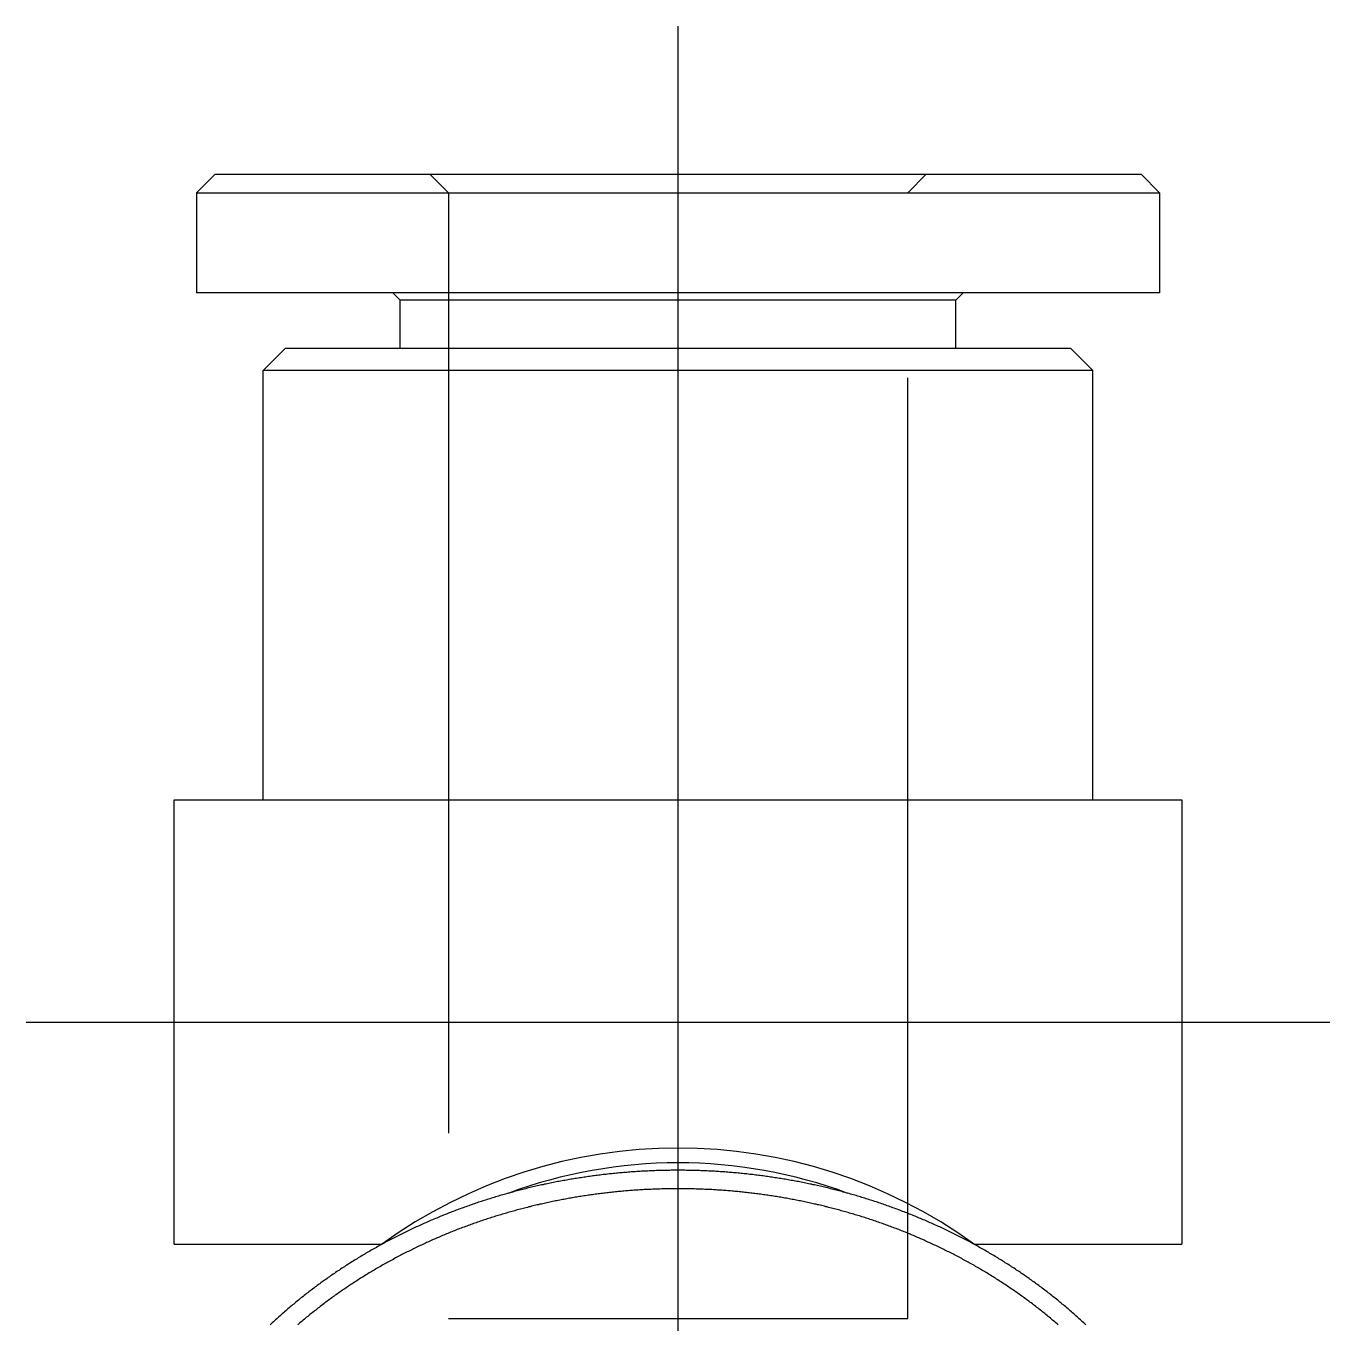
# Model space of a CAD drawing. Extents: x -41.2 to 54, y -36.2 to 21.9.
# Drawn here: x 35.66 to 53.26, y 4.43 to 21.95 of the extents above; entities that cross this region are included whole.
import ezdxf

# ---------------------------------------------------------------- set-up
doc = ezdxf.new("R2010")
doc.units = 0
doc.linetypes.add('CENTER', pattern=[50.8, 31.75, -6.35, 6.35, -6.35])
doc.linetypes.add('DASHED', pattern=[19.05, 12.7, -6.35])
doc.layers.get('0').update_dxf_attribs({"linetype": 'CONTINUOUS'})
doc.layers.add('CENTER', color=1, linetype='CENTER')

msp = doc.modelspace()

# ---------------------------------------------------------------- linework, layer by layer
at = {"color": 7, "linetype": 'CONTINUOUS'}
for p, q in [((37.956, 19.7), (38.206, 19.95)), ((38.206, 19.95), (50.706, 19.95)), ((50.706, 19.95), (50.956, 19.7)), ((37.956, 19.7), (50.956, 19.7)), ((37.956, 19.7), (37.956, 18.35)), ((50.956, 19.7), (50.956, 18.35)), ((50.956, 18.35), (37.956, 18.35)), ((40.706, 18.25), (40.606, 18.35)), ((48.206, 18.25), (48.306, 18.35)), ((48.206, 18.25), (40.706, 18.25)), ((40.706, 17.6), (40.706, 18.25)), ((48.206, 17.6), (48.206, 18.25)), ((39.156, 17.6), (38.856, 17.3)), ((39.156, 17.6), (49.756, 17.6)), ((49.756, 17.6), (50.056, 17.3)), ((50.056, 17.3), (38.856, 17.3)), ((38.856, 11.5), (38.856, 17.3)), ((50.056, 11.5), (50.056, 17.3)), ((37.656, 11.5), (51.256, 11.5)), ((37.656, 5.5), (37.656, 11.5)), ((51.256, 11.5), (51.256, 5.5)), ((37.656, 5.5), (40.457, 5.5)), ((48.454, 5.5), (51.256, 5.5))]:
    msp.add_line(p, q, dxfattribs=at)
at = {"color": 3, "linetype": 'DASHED'}
for p, q in [((41.106, 19.95), (41.356, 19.7)), ((47.556, 19.7), (47.806, 19.95)), ((41.356, 19.7), (41.356, 4.5)), ((47.556, 4.5), (47.556, 19.7)), ((41.356, 4.5), (47.556, 4.5))]:
    msp.add_line(p, q, dxfattribs=at)
at = {"color": 7}
for points in [[(49.962, 4.413, 0), (49.947, 4.427, 0), (49.932, 4.441, 0), (49.917, 4.455, 0), (49.902, 4.468, 0), (49.887, 4.482, 0), (49.872, 4.496, 0), (49.857, 4.509, 0), (49.842, 4.523, 0), (49.827, 4.536, 0), (49.812, 4.55, 0), (49.797, 4.563, 0), (49.782, 4.576, 0), (49.767, 4.59, 0), (49.751, 4.603, 0), (49.736, 4.616, 0), (49.721, 4.629, 0), (49.705, 4.642, 0), (49.69, 4.655, 0), (49.674, 4.668, 0), (49.659, 4.681, 0), (49.643, 4.694, 0), (49.627, 4.707, 0), (49.612, 4.72, 0), (49.596, 4.733, 0), (49.581, 4.746, 0), (49.565, 4.758, 0), (49.549, 4.771, 0), (49.533, 4.784, 0), (49.517, 4.796, 0), (49.502, 4.809, 0), (49.486, 4.821, 0), (49.47, 4.834, 0), (49.454, 4.846, 0), (49.438, 4.859, 0), (49.422, 4.871, 0), (49.406, 4.883, 0), (49.389, 4.896, 0), (49.373, 4.908, 0), (49.357, 4.92, 0), (49.341, 4.932, 0), (49.325, 4.944, 0), (49.308, 4.956, 0), (49.292, 4.968, 0), (49.276, 4.98, 0), (49.259, 4.992, 0), (49.243, 5.004, 0), (49.227, 5.015, 0), (49.21, 5.027, 0), (49.194, 5.039, 0), (49.177, 5.05, 0), (49.16, 5.062, 0), (49.144, 5.074, 0), (49.127, 5.085, 0), (49.111, 5.097, 0), (49.094, 5.108, 0), (49.077, 5.119, 0), (49.06, 5.131, 0), (49.044, 5.142, 0), (49.027, 5.153, 0), (49.01, 5.164, 0), (48.993, 5.176, 0), (48.976, 5.187, 0), (48.959, 5.198, 0), (48.942, 5.209, 0), (48.925, 5.22, 0), (48.908, 5.231, 0), (48.891, 5.241, 0), (48.874, 5.252, 0), (48.857, 5.263, 0), (48.84, 5.274, 0), (48.823, 5.284, 0), (48.806, 5.295, 0), (48.788, 5.306, 0), (48.771, 5.316, 0), (48.754, 5.327, 0), (48.737, 5.337, 0), (48.719, 5.348, 0), (48.702, 5.358, 0), (48.684, 5.368, 0), (48.667, 5.378, 0), (48.65, 5.389, 0), (48.632, 5.399, 0), (48.615, 5.409, 0), (48.597, 5.419, 0), (48.58, 5.429, 0), (48.562, 5.439, 0), (48.545, 5.449, 0), (48.527, 5.459, 0), (48.509, 5.469, 0), (48.492, 5.479, 0), (48.474, 5.488, 0), (48.456, 5.498, 0), (48.439, 5.508, 0), (48.421, 5.517, 0), (48.403, 5.527, 0), (48.385, 5.536, 0), (48.367, 5.546, 0), (48.35, 5.555, 0), (48.332, 5.565, 0), (48.314, 5.574, 0), (48.296, 5.583, 0), (48.278, 5.592, 0), (48.26, 5.602, 0), (48.242, 5.611, 0), (48.224, 5.62, 0), (48.206, 5.629, 0), (48.188, 5.638, 0), (48.17, 5.647, 0), (48.152, 5.656, 0), (48.134, 5.665, 0), (48.116, 5.673, 0), (48.097, 5.682, 0), (48.079, 5.691, 0), (48.061, 5.7, 0), (48.043, 5.708, 0), (48.025, 5.717, 0), (48.007, 5.725, 0), (47.988, 5.734, 0), (47.97, 5.742, 0), (47.952, 5.751, 0), (47.933, 5.759, 0), (47.915, 5.767, 0), (47.897, 5.776, 0), (47.878, 5.784, 0), (47.86, 5.792, 0), (47.841, 5.8, 0), (47.823, 5.808, 0), (47.804, 5.816, 0), (47.786, 5.824, 0), (47.767, 5.832, 0), (47.749, 5.84, 0), (47.73, 5.848, 0), (47.712, 5.855, 0), (47.693, 5.863, 0), (47.675, 5.871, 0), (47.656, 5.878, 0), (47.638, 5.886, 0), (47.619, 5.894, 0), (47.6, 5.901, 0), (47.582, 5.909, 0), (47.563, 5.916, 0), (47.544, 5.923, 0), (47.526, 5.931, 0), (47.507, 5.938, 0), (47.488, 5.945, 0), (47.469, 5.952, 0), (47.45, 5.959, 0), (47.432, 5.966, 0), (47.413, 5.973, 0), (47.394, 5.98, 0), (47.375, 5.987, 0), (47.356, 5.994, 0), (47.337, 6.001, 0), (47.319, 6.008, 0), (47.3, 6.015, 0), (47.281, 6.021, 0), (47.262, 6.028, 0), (47.243, 6.035, 0), (47.224, 6.041, 0), (47.205, 6.048, 0), (47.186, 6.054, 0), (47.167, 6.061, 0), (47.148, 6.067, 0), (47.129, 6.073, 0), (47.109, 6.079, 0), (47.09, 6.086, 0), (47.071, 6.092, 0), (47.052, 6.098, 0), (47.033, 6.104, 0), (47.014, 6.11, 0), (46.995, 6.116, 0), (46.976, 6.122, 0), (46.956, 6.128, 0), (46.937, 6.134, 0), (46.918, 6.14, 0), (46.899, 6.145, 0), (46.88, 6.151, 0), (46.86, 6.157, 0), (46.841, 6.162, 0), (46.822, 6.168, 0), (46.803, 6.174, 0), (46.783, 6.179, 0), (46.764, 6.185, 0), (46.745, 6.19, 0), (46.725, 6.195, 0), (46.706, 6.201, 0), (46.687, 6.206, 0), (46.667, 6.211, 0), (46.648, 6.216, 0), (46.628, 6.221, 0), (46.609, 6.226, 0), (46.59, 6.231, 0), (46.57, 6.236, 0), (46.551, 6.241, 0), (46.531, 6.246, 0), (46.512, 6.251, 0), (46.492, 6.256, 0), (46.473, 6.261, 0), (46.453, 6.265, 0), (46.434, 6.27, 0), (46.414, 6.274, 0), (46.395, 6.279, 0), (46.375, 6.284, 0), (46.355, 6.288, 0), (46.336, 6.292, 0), (46.316, 6.297, 0), (46.297, 6.301, 0), (46.277, 6.305, 0), (46.258, 6.31, 0), (46.238, 6.314, 0), (46.218, 6.318, 0), (46.199, 6.322, 0), (46.179, 6.326, 0), (46.159, 6.33, 0), (46.14, 6.334, 0), (46.12, 6.338, 0), (46.1, 6.342, 0), (46.081, 6.346, 0), (46.061, 6.349, 0), (46.041, 6.353, 0), (46.022, 6.357, 0), (46.002, 6.36, 0), (45.982, 6.364, 0), (45.962, 6.367, 0), (45.943, 6.371, 0), (45.923, 6.374, 0), (45.903, 6.378, 0), (45.883, 6.381, 0), (45.864, 6.384, 0), (45.844, 6.388, 0), (45.824, 6.391, 0), (45.804, 6.394, 0), (45.784, 6.397, 0), (45.764, 6.4, 0), (45.745, 6.403, 0), (45.725, 6.406, 0), (45.705, 6.409, 0), (45.685, 6.412, 0), (45.665, 6.415, 0), (45.645, 6.418, 0), (45.626, 6.42, 0), (45.606, 6.423, 0), (45.586, 6.426, 0), (45.566, 6.428, 0), (45.546, 6.431, 0), (45.526, 6.433, 0), (45.506, 6.436, 0), (45.486, 6.438, 0), (45.466, 6.441, 0), (45.446, 6.443, 0), (45.426, 6.445, 0), (45.407, 6.448, 0), (45.387, 6.45, 0), (45.367, 6.452, 0), (45.347, 6.454, 0), (45.327, 6.456, 0), (45.307, 6.458, 0), (45.287, 6.46, 0), (45.267, 6.462, 0), (45.247, 6.464, 0), (45.227, 6.466, 0), (45.207, 6.467, 0), (45.187, 6.469, 0), (45.167, 6.471, 0), (45.147, 6.472, 0), (45.127, 6.474, 0), (45.107, 6.475, 0), (45.087, 6.477, 0), (45.067, 6.478, 0), (45.047, 6.48, 0), (45.027, 6.481, 0), (45.007, 6.482, 0), (44.987, 6.484, 0), (44.967, 6.485, 0), (44.947, 6.486, 0), (44.927, 6.487, 0), (44.907, 6.488, 0), (44.887, 6.489, 0), (44.867, 6.49, 0), (44.847, 6.491, 0), (44.827, 6.492, 0), (44.807, 6.493, 0), (44.787, 6.494, 0), (44.767, 6.494, 0), (44.746, 6.495, 0), (44.726, 6.496, 0), (44.706, 6.496, 0), (44.686, 6.497, 0), (44.666, 6.497, 0), (44.646, 6.498, 0), (44.626, 6.498, 0), (44.606, 6.499, 0), (44.586, 6.499, 0), (44.566, 6.499, 0), (44.546, 6.5, 0), (44.526, 6.5, 0), (44.506, 6.5, 0), (44.486, 6.5, 0), (44.466, 6.5, 0), (44.446, 6.5, 0), (44.426, 6.5, 0), (44.406, 6.5, 0), (44.386, 6.5, 0), (44.365, 6.5, 0), (44.345, 6.499, 0), (44.325, 6.499, 0), (44.305, 6.499, 0), (44.285, 6.498, 0), (44.265, 6.498, 0), (44.245, 6.497, 0), (44.225, 6.497, 0), (44.205, 6.496, 0), (44.185, 6.496, 0), (44.165, 6.495, 0), (44.145, 6.494, 0), (44.125, 6.494, 0), (44.105, 6.493, 0), (44.085, 6.492, 0), (44.065, 6.491, 0), (44.045, 6.49, 0), (44.025, 6.489, 0), (44.005, 6.488, 0), (43.984, 6.487, 0), (43.965, 6.486, 0), (43.944, 6.485, 0), (43.925, 6.484, 0), (43.904, 6.482, 0), (43.884, 6.481, 0), (43.864, 6.48, 0), (43.844, 6.478, 0), (43.824, 6.477, 0), (43.804, 6.475, 0), (43.784, 6.474, 0), (43.764, 6.472, 0), (43.744, 6.471, 0), (43.724, 6.469, 0), (43.704, 6.467, 0), (43.684, 6.466, 0), (43.664, 6.464, 0), (43.645, 6.462, 0), (43.624, 6.46, 0), (43.605, 6.458, 0), (43.585, 6.456, 0), (43.565, 6.454, 0), (43.545, 6.452, 0), (43.525, 6.45, 0), (43.505, 6.448, 0), (43.485, 6.445, 0), (43.465, 6.443, 0), (43.445, 6.441, 0), (43.425, 6.438, 0), (43.405, 6.436, 0), (43.385, 6.433, 0), (43.365, 6.431, 0), (43.346, 6.428, 0), (43.326, 6.426, 0), (43.306, 6.423, 0), (43.286, 6.42, 0), (43.266, 6.418, 0), (43.246, 6.415, 0), (43.226, 6.412, 0), (43.206, 6.409, 0), (43.187, 6.406, 0), (43.167, 6.403, 0), (43.147, 6.4, 0), (43.127, 6.397, 0), (43.107, 6.394, 0), (43.087, 6.391, 0), (43.068, 6.388, 0), (43.048, 6.384, 0), (43.028, 6.381, 0), (43.008, 6.378, 0), (42.989, 6.374, 0), (42.969, 6.371, 0), (42.949, 6.367, 0), (42.929, 6.364, 0), (42.91, 6.36, 0), (42.89, 6.357, 0), (42.87, 6.353, 0), (42.85, 6.349, 0), (42.831, 6.346, 0), (42.811, 6.342, 0), (42.791, 6.338, 0), (42.772, 6.334, 0), (42.752, 6.33, 0), (42.732, 6.326, 0), (42.713, 6.322, 0), (42.693, 6.318, 0), (42.673, 6.314, 0), (42.654, 6.31, 0), (42.634, 6.305, 0), (42.615, 6.301, 0), (42.595, 6.297, 0), (42.575, 6.292, 0), (42.556, 6.288, 0), (42.536, 6.284, 0), (42.517, 6.279, 0), (42.497, 6.274, 0), (42.478, 6.27, 0), (42.458, 6.265, 0), (42.439, 6.261, 0), (42.419, 6.256, 0), (42.4, 6.251, 0), (42.38, 6.246, 0), (42.361, 6.241, 0), (42.341, 6.236, 0), (42.322, 6.231, 0), (42.303, 6.226, 0), (42.283, 6.221, 0), (42.264, 6.216, 0), (42.244, 6.211, 0), (42.225, 6.206, 0), (42.206, 6.201, 0), (42.186, 6.195, 0), (42.167, 6.19, 0), (42.148, 6.185, 0), (42.128, 6.179, 0), (42.109, 6.174, 0), (42.09, 6.168, 0), (42.07, 6.162, 0), (42.051, 6.157, 0), (42.032, 6.151, 0), (42.013, 6.145, 0), (41.993, 6.14, 0), (41.974, 6.134, 0), (41.955, 6.128, 0), (41.936, 6.122, 0), (41.917, 6.116, 0), (41.897, 6.11, 0), (41.878, 6.104, 0), (41.859, 6.098, 0), (41.84, 6.092, 0), (41.821, 6.086, 0), (41.802, 6.079, 0), (41.783, 6.073, 0), (41.764, 6.067, 0), (41.745, 6.061, 0), (41.726, 6.054, 0), (41.707, 6.048, 0), (41.688, 6.041, 0), (41.669, 6.035, 0), (41.65, 6.028, 0), (41.631, 6.021, 0), (41.612, 6.015, 0), (41.593, 6.008, 0), (41.574, 6.001, 0), (41.555, 5.994, 0), (41.536, 5.987, 0), (41.517, 5.98, 0), (41.498, 5.973, 0), (41.48, 5.966, 0), (41.461, 5.959, 0), (41.442, 5.952, 0), (41.423, 5.945, 0), (41.405, 5.938, 0), (41.386, 5.931, 0), (41.367, 5.923, 0), (41.348, 5.916, 0), (41.33, 5.909, 0), (41.311, 5.901, 0), (41.292, 5.894, 0), (41.274, 5.886, 0), (41.255, 5.878, 0), (41.236, 5.871, 0), (41.218, 5.863, 0), (41.199, 5.855, 0), (41.181, 5.848, 0), (41.162, 5.84, 0), (41.144, 5.832, 0), (41.125, 5.824, 0), (41.107, 5.816, 0), (41.088, 5.808, 0), (41.07, 5.8, 0), (41.051, 5.792, 0), (41.033, 5.784, 0), (41.015, 5.776, 0), (40.996, 5.767, 0), (40.978, 5.759, 0), (40.96, 5.751, 0), (40.941, 5.742, 0), (40.923, 5.734, 0), (40.905, 5.725, 0), (40.887, 5.717, 0), (40.868, 5.708, 0), (40.85, 5.7, 0), (40.832, 5.691, 0), (40.814, 5.682, 0), (40.796, 5.673, 0), (40.778, 5.665, 0), (40.759, 5.656, 0), (40.741, 5.647, 0), (40.723, 5.638, 0), (40.705, 5.629, 0), (40.687, 5.62, 0), (40.669, 5.611, 0), (40.651, 5.602, 0), (40.633, 5.593, 0), (40.615, 5.583, 0), (40.597, 5.574, 0), (40.58, 5.565, 0), (40.562, 5.555, 0), (40.544, 5.546, 0), (40.526, 5.536, 0), (40.508, 5.527, 0), (40.491, 5.517, 0), (40.473, 5.508, 0), (40.455, 5.498, 0), (40.437, 5.488, 0), (40.42, 5.479, 0), (40.402, 5.469, 0), (40.384, 5.459, 0), (40.367, 5.449, 0), (40.349, 5.439, 0), (40.332, 5.429, 0), (40.314, 5.419, 0), (40.297, 5.409, 0), (40.279, 5.399, 0), (40.262, 5.389, 0), (40.244, 5.379, 0), (40.227, 5.368, 0), (40.209, 5.358, 0), (40.192, 5.348, 0), (40.175, 5.337, 0), (40.158, 5.327, 0), (40.14, 5.316, 0), (40.123, 5.306, 0), (40.106, 5.295, 0), (40.089, 5.284, 0), (40.072, 5.274, 0), (40.054, 5.263, 0), (40.037, 5.252, 0), (40.02, 5.241, 0), (40.003, 5.231, 0), (39.986, 5.22, 0), (39.969, 5.209, 0), (39.952, 5.198, 0), (39.935, 5.187, 0), (39.918, 5.176, 0), (39.901, 5.164, 0), (39.885, 5.153, 0), (39.868, 5.142, 0), (39.851, 5.131, 0), (39.834, 5.119, 0), (39.818, 5.108, 0), (39.801, 5.097, 0), (39.784, 5.085, 0), (39.767, 5.074, 0), (39.751, 5.062, 0), (39.734, 5.05, 0), (39.718, 5.039, 0), (39.701, 5.027, 0), (39.685, 5.015, 0), (39.668, 5.004, 0), (39.652, 4.992, 0), (39.636, 4.98, 0), (39.619, 4.968, 0), (39.603, 4.956, 0), (39.587, 4.944, 0), (39.57, 4.932, 0), (39.554, 4.92, 0), (39.538, 4.908, 0), (39.522, 4.895, 0), (39.506, 4.883, 0), (39.49, 4.871, 0), (39.474, 4.859, 0), (39.458, 4.846, 0), (39.442, 4.834, 0), (39.426, 4.821, 0), (39.41, 4.809, 0), (39.394, 4.796, 0), (39.378, 4.784, 0), (39.362, 4.771, 0), (39.346, 4.758, 0), (39.331, 4.746, 0), (39.315, 4.733, 0), (39.299, 4.72, 0), (39.284, 4.707, 0), (39.268, 4.694, 0), (39.253, 4.681, 0), (39.237, 4.669, 0), (39.222, 4.655, 0), (39.206, 4.642, 0), (39.191, 4.629, 0), (39.175, 4.616, 0), (39.16, 4.603, 0), (39.145, 4.59, 0), (39.13, 4.576, 0), (39.114, 4.563, 0), (39.099, 4.55, 0), (39.084, 4.536, 0), (39.069, 4.523, 0), (39.054, 4.509, 0), (39.039, 4.496, 0), (39.024, 4.482, 0), (39.009, 4.468, 0), (38.994, 4.455, 0), (38.979, 4.441, 0), (38.964, 4.427, 0), (38.95, 4.413, 0)], [(49.588, 4.414, 0), (49.573, 4.426, 0), (49.558, 4.439, 0), (49.543, 4.452, 0), (49.528, 4.464, 0), (49.513, 4.477, 0), (49.498, 4.49, 0), (49.483, 4.502, 0), (49.468, 4.515, 0), (49.453, 4.527, 0), (49.438, 4.539, 0), (49.423, 4.552, 0), (49.408, 4.564, 0), (49.393, 4.576, 0), (49.377, 4.588, 0), (49.362, 4.6, 0), (49.347, 4.613, 0), (49.331, 4.625, 0), (49.316, 4.637, 0), (49.301, 4.649, 0), (49.285, 4.661, 0), (49.27, 4.673, 0), (49.254, 4.684, 0), (49.239, 4.696, 0), (49.223, 4.708, 0), (49.207, 4.72, 0), (49.192, 4.731, 0), (49.176, 4.743, 0), (49.16, 4.755, 0), (49.145, 4.766, 0), (49.129, 4.778, 0), (49.113, 4.789, 0), (49.097, 4.801, 0), (49.081, 4.812, 0), (49.065, 4.823, 0), (49.049, 4.835, 0), (49.033, 4.846, 0), (49.017, 4.857, 0), (49.001, 4.868, 0), (48.985, 4.879, 0), (48.969, 4.89, 0), (48.953, 4.901, 0), (48.937, 4.912, 0), (48.921, 4.923, 0), (48.904, 4.934, 0), (48.888, 4.945, 0), (48.872, 4.956, 0), (48.856, 4.967, 0), (48.839, 4.977, 0), (48.823, 4.988, 0), (48.806, 4.999, 0), (48.79, 5.009, 0), (48.774, 5.02, 0), (48.757, 5.03, 0), (48.741, 5.041, 0), (48.724, 5.051, 0), (48.708, 5.062, 0), (48.691, 5.072, 0), (48.674, 5.082, 0), (48.658, 5.093, 0), (48.641, 5.103, 0), (48.624, 5.113, 0), (48.608, 5.123, 0), (48.591, 5.133, 0), (48.574, 5.143, 0), (48.557, 5.153, 0), (48.54, 5.163, 0), (48.523, 5.173, 0), (48.507, 5.183, 0), (48.49, 5.192, 0), (48.473, 5.202, 0), (48.456, 5.212, 0), (48.439, 5.222, 0), (48.422, 5.231, 0), (48.405, 5.241, 0), (48.388, 5.25, 0), (48.371, 5.26, 0), (48.354, 5.269, 0), (48.336, 5.279, 0), (48.319, 5.288, 0), (48.302, 5.297, 0), (48.285, 5.307, 0), (48.268, 5.316, 0), (48.25, 5.325, 0), (48.233, 5.334, 0), (48.216, 5.343, 0), (48.199, 5.352, 0), (48.181, 5.361, 0), (48.164, 5.37, 0), (48.147, 5.379, 0), (48.129, 5.388, 0), (48.112, 5.397, 0), (48.094, 5.405, 0), (48.077, 5.414, 0), (48.059, 5.423, 0), (48.042, 5.431, 0), (48.024, 5.44, 0), (48.007, 5.449, 0), (47.989, 5.457, 0), (47.971, 5.465, 0), (47.954, 5.474, 0), (47.936, 5.482, 0), (47.919, 5.49, 0), (47.901, 5.499, 0), (47.883, 5.507, 0), (47.865, 5.515, 0), (47.848, 5.523, 0), (47.83, 5.531, 0), (47.812, 5.539, 0), (47.794, 5.547, 0), (47.777, 5.555, 0), (47.759, 5.563, 0), (47.741, 5.571, 0), (47.723, 5.579, 0), (47.705, 5.587, 0), (47.687, 5.594, 0), (47.669, 5.602, 0), (47.651, 5.61, 0), (47.634, 5.617, 0), (47.616, 5.625, 0), (47.598, 5.632, 0), (47.58, 5.64, 0), (47.562, 5.647, 0), (47.544, 5.654, 0), (47.526, 5.662, 0), (47.507, 5.669, 0), (47.489, 5.676, 0), (47.471, 5.683, 0), (47.453, 5.69, 0), (47.435, 5.698, 0), (47.417, 5.705, 0), (47.399, 5.712, 0), (47.38, 5.719, 0), (47.362, 5.725, 0), (47.344, 5.732, 0), (47.326, 5.739, 0), (47.307, 5.746, 0), (47.289, 5.753, 0), (47.271, 5.759, 0), (47.252, 5.766, 0), (47.234, 5.772, 0), (47.216, 5.779, 0), (47.197, 5.786, 0), (47.179, 5.792, 0), (47.161, 5.798, 0), (47.142, 5.805, 0), (47.124, 5.811, 0), (47.105, 5.817, 0), (47.087, 5.824, 0), (47.069, 5.83, 0), (47.05, 5.836, 0), (47.032, 5.842, 0), (47.013, 5.848, 0), (46.995, 5.854, 0), (46.976, 5.86, 0), (46.958, 5.866, 0), (46.939, 5.872, 0), (46.92, 5.878, 0), (46.902, 5.883, 0), (46.883, 5.889, 0), (46.865, 5.895, 0), (46.846, 5.9, 0), (46.827, 5.906, 0), (46.809, 5.911, 0), (46.79, 5.917, 0), (46.771, 5.922, 0), (46.753, 5.928, 0), (46.734, 5.933, 0), (46.715, 5.939, 0), (46.696, 5.944, 0), (46.678, 5.949, 0), (46.659, 5.954, 0), (46.64, 5.959, 0), (46.621, 5.964, 0), (46.602, 5.97, 0), (46.584, 5.975, 0), (46.565, 5.979, 0), (46.546, 5.984, 0), (46.527, 5.989, 0), (46.508, 5.994, 0), (46.489, 5.999, 0), (46.471, 6.004, 0), (46.452, 6.008, 0), (46.433, 6.013, 0), (46.414, 6.018, 0), (46.395, 6.022, 0), (46.376, 6.027, 0), (46.357, 6.031, 0), (46.338, 6.035, 0), (46.319, 6.04, 0), (46.3, 6.044, 0), (46.281, 6.048, 0), (46.262, 6.053, 0), (46.243, 6.057, 0), (46.224, 6.061, 0), (46.205, 6.065, 0), (46.186, 6.069, 0), (46.167, 6.073, 0), (46.148, 6.077, 0), (46.129, 6.081, 0), (46.11, 6.085, 0), (46.091, 6.089, 0), (46.072, 6.093, 0), (46.053, 6.096, 0), (46.033, 6.1, 0), (46.014, 6.104, 0), (45.995, 6.107, 0), (45.976, 6.111, 0), (45.957, 6.114, 0), (45.938, 6.118, 0), (45.919, 6.121, 0), (45.899, 6.125, 0), (45.88, 6.128, 0), (45.861, 6.131, 0), (45.842, 6.135, 0), (45.823, 6.138, 0), (45.803, 6.141, 0), (45.784, 6.144, 0), (45.765, 6.147, 0), (45.746, 6.15, 0), (45.727, 6.153, 0), (45.707, 6.156, 0), (45.688, 6.159, 0), (45.669, 6.162, 0), (45.65, 6.165, 0), (45.63, 6.167, 0), (45.611, 6.17, 0), (45.592, 6.173, 0), (45.572, 6.175, 0), (45.553, 6.178, 0), (45.534, 6.18, 0), (45.514, 6.183, 0), (45.495, 6.185, 0), (45.476, 6.188, 0), (45.456, 6.19, 0), (45.437, 6.192, 0), (45.418, 6.195, 0), (45.398, 6.197, 0), (45.379, 6.199, 0), (45.36, 6.201, 0), (45.34, 6.203, 0), (45.321, 6.205, 0), (45.302, 6.207, 0), (45.282, 6.209, 0), (45.263, 6.211, 0), (45.243, 6.213, 0), (45.224, 6.215, 0), (45.205, 6.217, 0), (45.185, 6.218, 0), (45.166, 6.22, 0), (45.146, 6.222, 0), (45.127, 6.223, 0), (45.108, 6.225, 0), (45.088, 6.226, 0), (45.069, 6.228, 0), (45.049, 6.229, 0), (45.03, 6.23, 0), (45.01, 6.232, 0), (44.991, 6.233, 0), (44.972, 6.234, 0), (44.952, 6.235, 0), (44.933, 6.236, 0), (44.913, 6.238, 0), (44.894, 6.239, 0), (44.874, 6.24, 0), (44.855, 6.241, 0), (44.835, 6.241, 0), (44.816, 6.242, 0), (44.797, 6.243, 0), (44.777, 6.244, 0), (44.758, 6.245, 0), (44.738, 6.245, 0), (44.719, 6.246, 0), (44.699, 6.246, 0), (44.68, 6.247, 0), (44.66, 6.248, 0), (44.641, 6.248, 0), (44.621, 6.248, 0), (44.602, 6.249, 0), (44.582, 6.249, 0), (44.563, 6.249, 0), (44.543, 6.25, 0), (44.524, 6.25, 0), (44.504, 6.25, 0), (44.485, 6.25, 0), (44.465, 6.25, 0), (44.446, 6.25, 0), (44.426, 6.25, 0), (44.407, 6.25, 0), (44.388, 6.25, 0), (44.368, 6.25, 0), (44.349, 6.249, 0), (44.329, 6.249, 0), (44.31, 6.249, 0), (44.29, 6.248, 0), (44.271, 6.248, 0), (44.251, 6.248, 0), (44.232, 6.247, 0), (44.212, 6.246, 0), (44.193, 6.246, 0), (44.173, 6.245, 0), (44.154, 6.245, 0), (44.134, 6.244, 0), (44.115, 6.243, 0), (44.095, 6.242, 0), (44.076, 6.241, 0), (44.056, 6.241, 0), (44.037, 6.24, 0), (44.018, 6.239, 0), (43.998, 6.238, 0), (43.979, 6.236, 0), (43.959, 6.235, 0), (43.94, 6.234, 0), (43.92, 6.233, 0), (43.901, 6.232, 0), (43.882, 6.23, 0), (43.862, 6.229, 0), (43.843, 6.228, 0), (43.823, 6.226, 0), (43.804, 6.225, 0), (43.784, 6.223, 0), (43.765, 6.222, 0), (43.746, 6.22, 0), (43.726, 6.218, 0), (43.707, 6.217, 0), (43.687, 6.215, 0), (43.668, 6.213, 0), (43.649, 6.211, 0), (43.629, 6.209, 0), (43.61, 6.207, 0), (43.59, 6.205, 0), (43.571, 6.203, 0), (43.552, 6.201, 0), (43.532, 6.199, 0), (43.513, 6.197, 0), (43.494, 6.195, 0), (43.474, 6.192, 0), (43.455, 6.19, 0), (43.436, 6.188, 0), (43.416, 6.185, 0), (43.397, 6.183, 0), (43.378, 6.18, 0), (43.358, 6.178, 0), (43.339, 6.175, 0), (43.32, 6.173, 0), (43.3, 6.17, 0), (43.281, 6.167, 0), (43.262, 6.165, 0), (43.243, 6.162, 0), (43.223, 6.159, 0), (43.204, 6.156, 0), (43.185, 6.153, 0), (43.166, 6.15, 0), (43.146, 6.147, 0), (43.127, 6.144, 0), (43.108, 6.141, 0), (43.089, 6.138, 0), (43.069, 6.135, 0), (43.05, 6.131, 0), (43.031, 6.128, 0), (43.012, 6.125, 0), (42.993, 6.121, 0), (42.974, 6.118, 0), (42.955, 6.114, 0), (42.935, 6.111, 0), (42.916, 6.107, 0), (42.897, 6.104, 0), (42.878, 6.1, 0), (42.859, 6.096, 0), (42.84, 6.093, 0), (42.821, 6.089, 0), (42.801, 6.085, 0), (42.782, 6.081, 0), (42.763, 6.077, 0), (42.744, 6.073, 0), (42.725, 6.069, 0), (42.706, 6.065, 0), (42.687, 6.061, 0), (42.668, 6.057, 0), (42.649, 6.053, 0), (42.63, 6.048, 0), (42.611, 6.044, 0), (42.592, 6.04, 0), (42.573, 6.035, 0), (42.554, 6.031, 0), (42.535, 6.027, 0), (42.516, 6.022, 0), (42.498, 6.018, 0), (42.479, 6.013, 0), (42.46, 6.008, 0), (42.441, 6.004, 0), (42.422, 5.999, 0), (42.403, 5.994, 0), (42.384, 5.989, 0), (42.365, 5.984, 0), (42.346, 5.979, 0), (42.328, 5.975, 0), (42.309, 5.97, 0), (42.29, 5.964, 0), (42.271, 5.959, 0), (42.252, 5.954, 0), (42.234, 5.949, 0), (42.215, 5.944, 0), (42.196, 5.939, 0), (42.178, 5.933, 0), (42.159, 5.928, 0), (42.14, 5.922, 0), (42.121, 5.917, 0), (42.103, 5.911, 0), (42.084, 5.906, 0), (42.065, 5.9, 0), (42.047, 5.895, 0), (42.028, 5.889, 0), (42.01, 5.883, 0), (41.991, 5.878, 0), (41.972, 5.872, 0), (41.954, 5.866, 0), (41.935, 5.86, 0), (41.917, 5.854, 0), (41.898, 5.848, 0), (41.88, 5.842, 0), (41.861, 5.836, 0), (41.843, 5.83, 0), (41.824, 5.824, 0), (41.806, 5.817, 0), (41.787, 5.811, 0), (41.769, 5.805, 0), (41.751, 5.798, 0), (41.732, 5.792, 0), (41.714, 5.785, 0), (41.696, 5.779, 0), (41.677, 5.772, 0), (41.659, 5.766, 0), (41.641, 5.759, 0), (41.622, 5.753, 0), (41.604, 5.746, 0), (41.586, 5.739, 0), (41.567, 5.732, 0), (41.549, 5.725, 0), (41.531, 5.719, 0), (41.513, 5.712, 0), (41.495, 5.705, 0), (41.476, 5.698, 0), (41.458, 5.69, 0), (41.44, 5.683, 0), (41.422, 5.676, 0), (41.404, 5.669, 0), (41.386, 5.662, 0), (41.368, 5.654, 0), (41.35, 5.647, 0), (41.332, 5.64, 0), (41.314, 5.632, 0), (41.296, 5.625, 0), (41.278, 5.617, 0), (41.26, 5.61, 0), (41.242, 5.602, 0), (41.224, 5.594, 0), (41.206, 5.587, 0), (41.188, 5.579, 0), (41.17, 5.571, 0), (41.152, 5.563, 0), (41.135, 5.555, 0), (41.117, 5.547, 0), (41.099, 5.539, 0), (41.081, 5.531, 0), (41.063, 5.523, 0), (41.046, 5.515, 0), (41.028, 5.507, 0), (41.01, 5.499, 0), (40.993, 5.49, 0), (40.975, 5.482, 0), (40.957, 5.474, 0), (40.94, 5.465, 0), (40.922, 5.457, 0), (40.905, 5.449, 0), (40.887, 5.44, 0), (40.87, 5.431, 0), (40.852, 5.423, 0), (40.835, 5.414, 0), (40.817, 5.405, 0), (40.8, 5.397, 0), (40.782, 5.388, 0), (40.765, 5.379, 0), (40.748, 5.37, 0), (40.73, 5.361, 0), (40.713, 5.352, 0), (40.696, 5.343, 0), (40.678, 5.334, 0), (40.661, 5.325, 0), (40.644, 5.316, 0), (40.627, 5.307, 0), (40.609, 5.297, 0), (40.592, 5.288, 0), (40.575, 5.279, 0), (40.558, 5.269, 0), (40.541, 5.26, 0), (40.524, 5.25, 0), (40.507, 5.241, 0), (40.49, 5.231, 0), (40.473, 5.222, 0), (40.456, 5.212, 0), (40.439, 5.202, 0), (40.422, 5.193, 0), (40.405, 5.183, 0), (40.388, 5.173, 0), (40.371, 5.163, 0), (40.354, 5.153, 0), (40.337, 5.143, 0), (40.321, 5.133, 0), (40.304, 5.123, 0), (40.287, 5.113, 0), (40.27, 5.103, 0), (40.254, 5.093, 0), (40.237, 5.082, 0), (40.221, 5.072, 0), (40.204, 5.062, 0), (40.187, 5.051, 0), (40.171, 5.041, 0), (40.154, 5.03, 0), (40.138, 5.02, 0), (40.121, 5.009, 0), (40.105, 4.999, 0), (40.089, 4.988, 0), (40.072, 4.977, 0), (40.056, 4.967, 0), (40.039, 4.956, 0), (40.023, 4.945, 0), (40.007, 4.934, 0), (39.991, 4.923, 0), (39.975, 4.912, 0), (39.958, 4.901, 0), (39.942, 4.89, 0), (39.926, 4.879, 0), (39.91, 4.868, 0), (39.894, 4.857, 0), (39.878, 4.846, 0), (39.862, 4.835, 0), (39.846, 4.823, 0), (39.83, 4.812, 0), (39.814, 4.801, 0), (39.798, 4.789, 0), (39.783, 4.778, 0), (39.767, 4.766, 0), (39.751, 4.755, 0), (39.735, 4.743, 0), (39.72, 4.731, 0), (39.704, 4.72, 0), (39.688, 4.708, 0), (39.673, 4.696, 0), (39.657, 4.684, 0), (39.642, 4.672, 0), (39.626, 4.661, 0), (39.611, 4.649, 0), (39.595, 4.637, 0), (39.58, 4.625, 0), (39.565, 4.613, 0), (39.549, 4.6, 0), (39.534, 4.588, 0), (39.519, 4.576, 0), (39.504, 4.564, 0), (39.488, 4.552, 0), (39.473, 4.539, 0), (39.458, 4.527, 0), (39.443, 4.515, 0), (39.428, 4.502, 0), (39.413, 4.49, 0), (39.398, 4.477, 0), (39.383, 4.464, 0), (39.368, 4.452, 0), (39.353, 4.439, 0), (39.338, 4.426, 0), (39.324, 4.414, 0)]]:
    msp.add_polyline3d(points, dxfattribs=at)
at = {"color": 7, "linetype": 'CONTINUOUS'}
for radius, start, end in [(6.8, 53.9274, 126.0726), (6.6, 69.659, 110.341)]:
    msp.add_arc((44.456, 0), radius, start, end, dxfattribs=at)
at = {"layer": 'CENTER', "color": 1, "linetype": 'CENTER'}
for p, q in [((44.456, -8.8), (44.456, 21.95)), ((35.656, 8.5), (53.256, 8.5))]:
    msp.add_line(p, q, dxfattribs=at)

doc.saveas('drawing.dxf')
